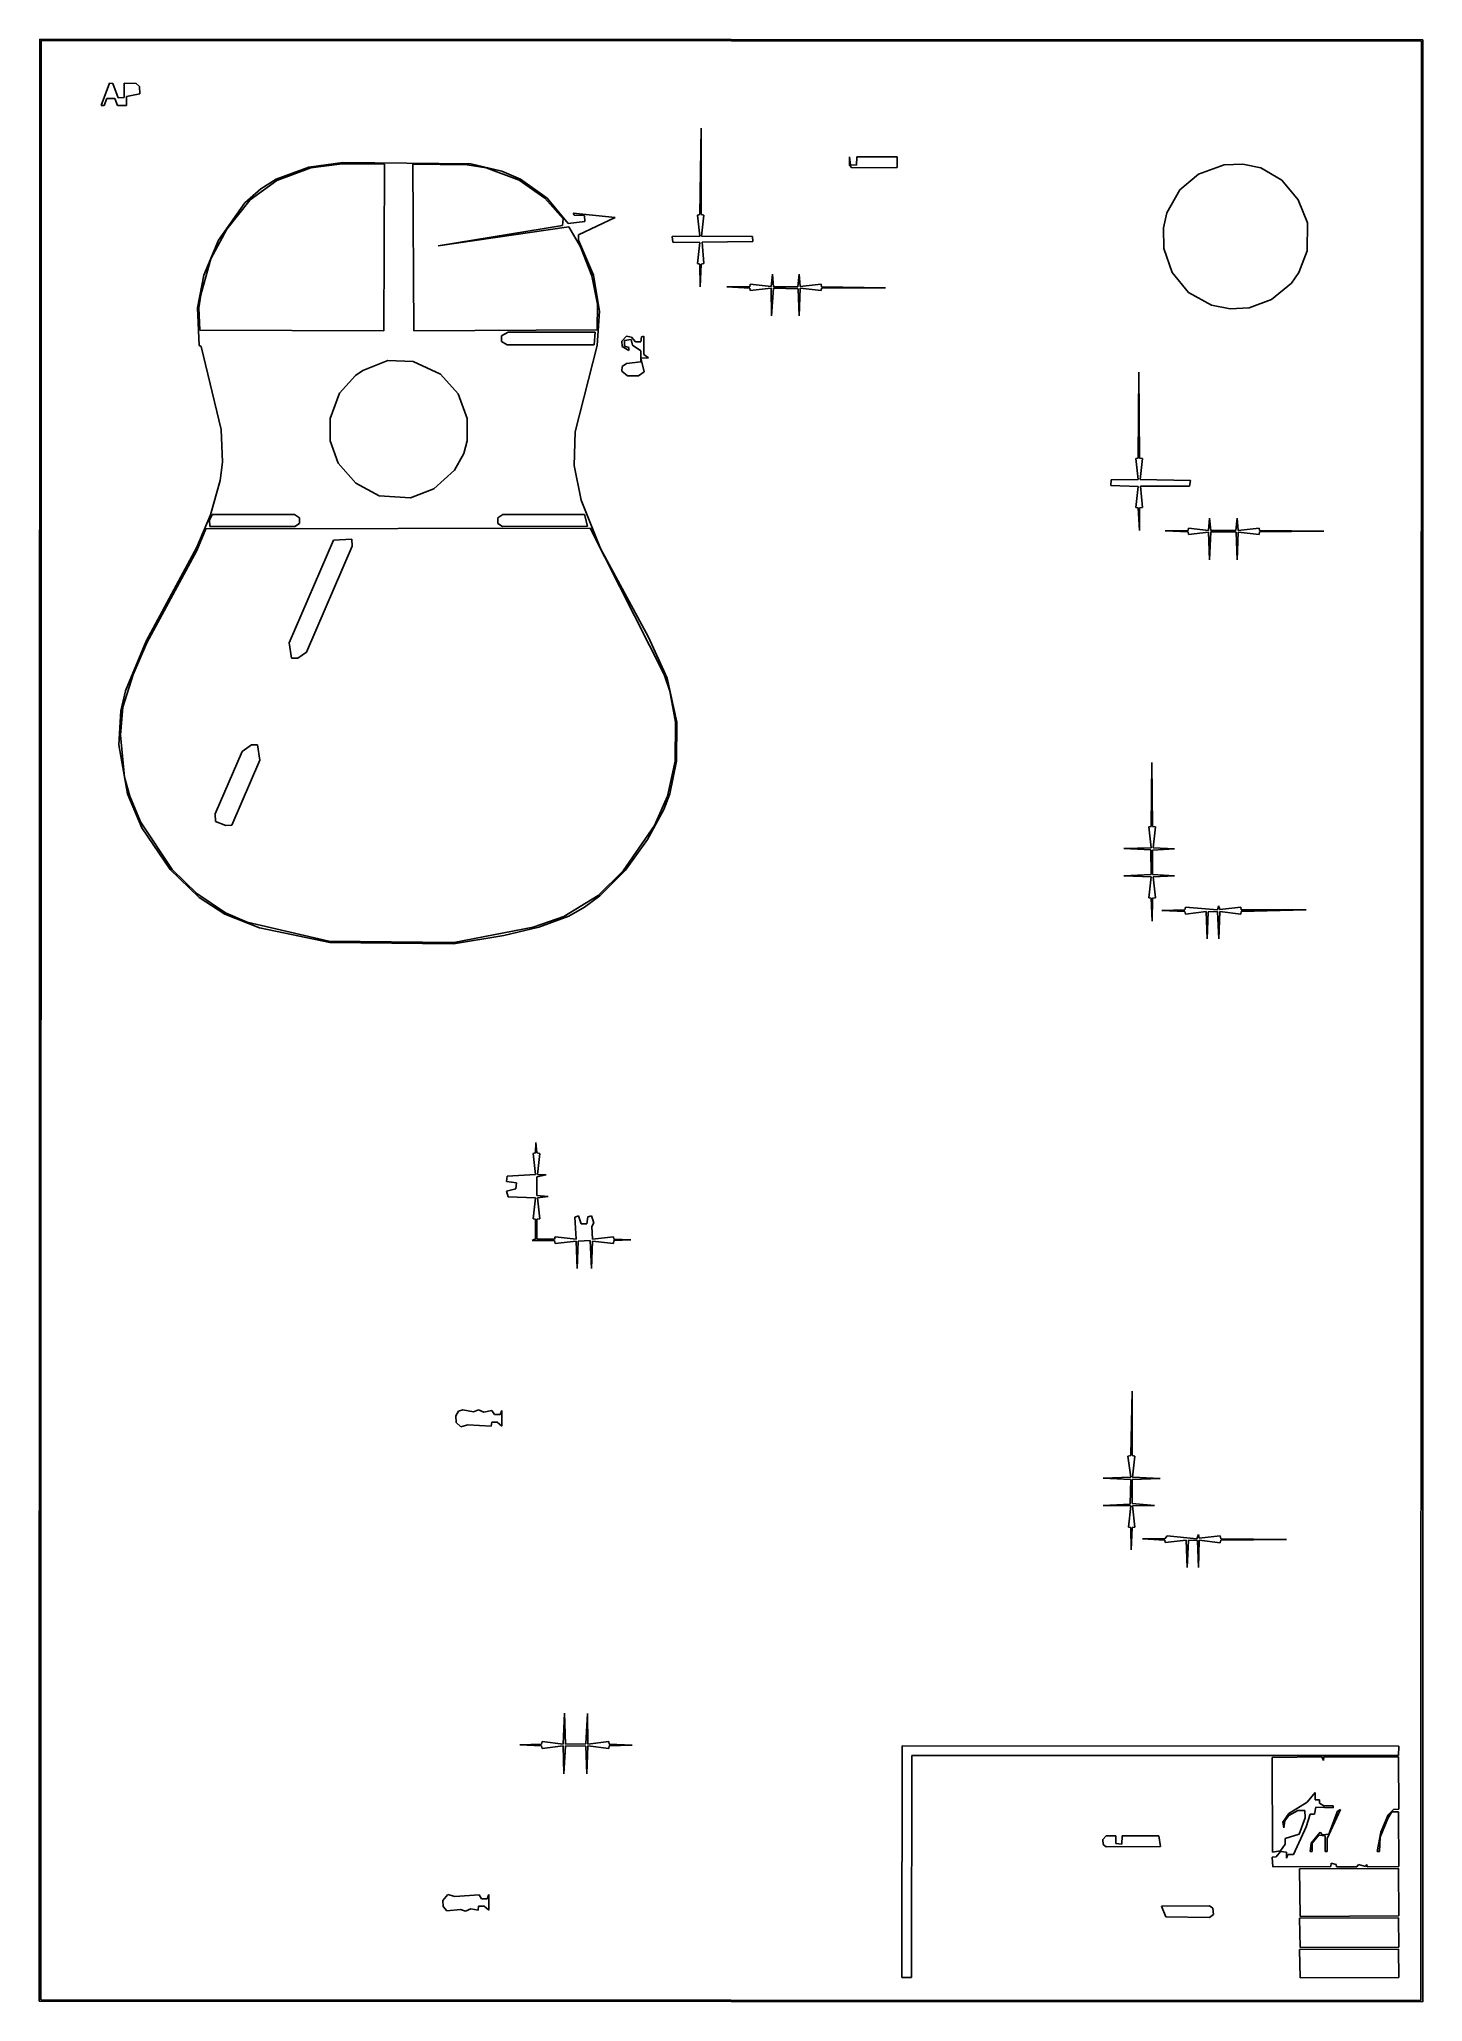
# Model space of a CAD drawing. Extents: x 14 to 202, y 6 to 273.
import ezdxf

# ---------------------------------------------------------------- set-up
doc = ezdxf.new("R2010")
doc.units = 0

msp = doc.modelspace()

# ---------------------------------------------------------------- linework, layer by layer
at = {"layer": 'BRIDGE_ROUTE'}
for p, q in [((131.13, 9.46), (131.19, 41.02)), ((131.19, 41.02), (198.82, 40.96)), ((198.82, 40.96), (198.76, 39.69)), ((132.52, 39.69), (132.46, 9.46)), ((198.76, 39.69), (132.52, 39.69)), ((132.46, 9.46), (131.13, 9.46))]:
    msp.add_line(p, q, dxfattribs=at)
at = {"layer": 'CONTROL_CAVITY'}
for p, q in [((55.05, 256.6), (50.42, 255.97)), ((72.45, 256.41), (55.05, 256.6)), ((45.97, 254.32), (43.88, 252.98)), ((50.42, 255.97), (45.97, 254.32)), ((76.71, 255.4), (72.45, 256.41)), ((79.25, 254.32), (76.71, 255.4)), ((82.87, 251.71), (79.25, 254.32)), ((43.88, 252.98), (41.72, 251.08)), ((85.72, 248.29), (82.87, 251.71)), ((41.72, 251.08), (38.1, 246)), ((88.01, 248.54), (85.72, 248.29)), ((92.14, 249.11), (86.42, 249.68)), ((86.42, 249.68), (86.55, 249.43)), ((86.55, 249.43), (87.95, 249.36)), ((87.12, 246.76), (92.14, 249.11)), ((87.95, 249.36), (88.01, 248.54)), ((38.1, 246), (36.13, 241.24)), ((87.12, 246), (87.12, 246.76)), ((89.15, 241.24), (87.12, 246)), ((36.13, 241.24), (35.24, 236.79)), ((89.98, 236.35), (89.15, 241.24)), ((35.24, 236.79), (35.5, 231.65)), ((89.66, 231.65), (89.98, 236.35)), ((35.5, 231.65), (35.75, 231.52)), ((35.75, 231.52), (38.48, 220.22)), ((86.68, 219.9), (89.66, 231.65)), ((38.48, 220.22), (38.67, 215.77)), ((86.55, 215.33), (86.68, 219.9)), ((38.67, 215.77), (38.35, 213.3)), ((87.5, 210.63), (86.55, 215.33)), ((38.35, 213.3), (37.02, 208.6)), ((37.02, 208.6), (35.18, 204.22)), ((90.11, 204.03), (87.5, 210.63)), ((35.18, 204.22), (28.26, 191.39)), ((96.65, 191.96), (90.11, 204.03)), ((28.26, 191.39), (25.46, 184.66)), ((99.19, 186.37), (96.65, 191.96)), ((25.46, 184.66), (24.83, 181.93)), ((100.52, 180.4), (99.19, 186.37)), ((24.83, 181.93), (24.57, 177.29)), ((100.46, 175.07), (100.52, 180.4)), ((24.57, 177.29), (25.72, 170.62)), ((99.57, 170.62), (100.46, 175.07)), ((25.72, 170.62), (27.69, 165.99)), ((96.52, 164.4), (98.74, 168.47)), ((98.74, 168.47), (99.57, 170.62)), ((27.69, 165.99), (31.56, 160.34)), ((93.54, 160.21), (96.52, 164.4)), ((31.56, 160.34), (35.5, 156.53)), ((90.04, 156.72), (93.54, 160.21)), ((35.5, 156.53), (38.99, 154.24)), ((85.79, 153.99), (87.95, 155.19)), ((87.95, 155.19), (90.04, 156.72)), ((38.99, 154.24), (43.69, 152.4)), ((43.69, 152.4), (53.28, 150.37)), ((76.96, 151.32), (81.72, 152.46)), ((81.72, 152.46), (85.79, 153.99)), ((53.28, 150.37), (70.1, 150.18)), ((70.1, 150.18), (76.96, 151.32))]:
    msp.add_line(p, q, dxfattribs=at)
at = {"layer": 'JACK_ROUTE'}
for p, q in [((42.42, 251.52), (46.04, 254.13)), ((46.04, 254.13), (50.67, 255.84)), ((50.67, 255.84), (54.93, 256.41)), ((54.93, 256.41), (60.71, 256.35)), ((60.71, 256.35), (60.64, 233.68)), ((64.58, 256.35), (71.95, 256.29)), ((64.71, 233.68), (64.58, 256.35)), ((71.95, 256.29), (74.55, 255.84)), ((74.55, 255.84), (79.06, 254.19)), ((79.06, 254.19), (82.55, 251.71)), ((39.24, 247.52), (42.42, 251.52)), ((82.55, 251.71), (85.03, 248.92)), ((85.03, 248.92), (84.96, 248.03)), ((37.08, 243.46), (39.24, 247.52)), ((84.96, 248.03), (68.01, 245.24)), ((68.01, 245.24), (85.79, 247.84)), ((85.79, 247.84), (87.38, 245.11)), ((35.69, 238.57), (37.08, 243.46)), ((87.38, 245.11), (88.96, 241.17)), ((88.96, 241.17), (89.73, 237.3)), ((35.43, 236.79), (35.69, 238.57)), ((35.56, 233.74), (35.43, 236.79)), ((89.73, 237.3), (89.66, 233.81)), ((60.64, 233.68), (35.56, 233.74)), ((89.66, 233.81), (64.71, 233.68))]:
    msp.add_line(p, q, dxfattribs=at)
at = {"layer": 'NECK_POCKET'}
for p, q in [((35.18, 203.77), (36.39, 206.69)), ((36.39, 206.69), (88.71, 206.82)), ((88.71, 206.82), (98.81, 186.88)), ((28.38, 191.2), (35.18, 203.77)), ((26.48, 186.88), (28.38, 191.2)), ((25.08, 182.44), (26.48, 186.88)), ((98.81, 186.88), (99.57, 184.59)), ((99.57, 184.59), (100.33, 180.4)), ((24.76, 178.63), (25.08, 182.44)), ((100.33, 180.4), (100.27, 175.07)), ((25.34, 172.91), (24.76, 178.63)), ((100.27, 175.07), (99.25, 170.31)), ((26.03, 170.31), (25.34, 172.91)), ((27.5, 166.81), (26.03, 170.31)), ((99.25, 170.31), (97.47, 166.31)), ((31.81, 160.34), (27.5, 166.81)), ((97.47, 166.31), (93.22, 160.15)), ((35.18, 157.04), (31.81, 160.34)), ((93.22, 160.15), (89.79, 156.78)), ((39.05, 154.43), (35.18, 157.04)), ((89.79, 156.78), (85.15, 153.92)), ((42.04, 153.16), (39.05, 154.43)), ((53.15, 150.56), (42.04, 153.16)), ((80.96, 152.46), (70.17, 150.37)), ((85.15, 153.92), (80.96, 152.46)), ((70.17, 150.37), (53.15, 150.56))]:
    msp.add_line(p, q, dxfattribs=at)
at = {"layer": 'PICKGUARD'}
for p, q in [((13.78, 273.37), (13.72, 6.22)), ((202.06, 273.3), (13.78, 273.37)), ((13.91, 6.41), (13.97, 273.18)), ((13.97, 273.18), (201.87, 273.11)), ((201.87, 273.11), (201.8, 6.35)), ((202.06, 6.16), (202.06, 273.3)), ((13.72, 6.22), (202.06, 6.16)), ((201.8, 6.35), (13.91, 6.41))]:
    msp.add_line(p, q, dxfattribs=at)
at = {"layer": 'SMALL_FEATURE'}
for p, q in [((23.3, 267.4), (22.16, 264.35)), ((23.75, 267.33), (23.3, 267.4)), ((24.45, 265.37), (23.75, 267.33)), ((26.92, 267.33), (25.27, 267.4)), ((25.27, 267.4), (25.27, 265.43)), ((27.37, 266.95), (26.92, 267.33)), ((22.54, 264.35), (22.92, 265.3)), ((22.92, 265.3), (24, 265.3)), ((24, 265.3), (24.38, 264.35)), ((25.27, 265.43), (24.45, 265.37)), ((25.59, 265.56), (27.43, 265.94)), ((25.59, 264.35), (25.59, 265.56)), ((27.43, 265.94), (27.37, 266.95)), ((22.16, 264.35), (22.54, 264.35)), ((24.38, 264.35), (25.59, 264.35)), ((103.82, 261.24), (103.63, 249.49)), ((103.82, 249.49), (103.82, 261.24)), ((124.14, 256.29), (124.02, 257.37)), ((124.02, 257.37), (124.02, 256.22)), ((125.03, 257.37), (124.97, 256.22)), ((130.49, 257.37), (125.03, 257.37)), ((130.49, 255.9), (130.49, 257.37)), ((124.02, 256.22), (124.33, 255.84)), ((124.97, 256.22), (124.14, 256.29)), ((124.33, 255.84), (130.49, 255.9)), ((168.97, 252.86), (171.51, 255.02)), ((171.51, 255.02), (175.01, 256.29)), ((175.01, 256.29), (177.55, 256.35)), ((177.55, 256.35), (180.02, 255.84)), ((180.02, 255.84), (182.88, 254.19)), ((182.88, 254.19), (185.1, 251.52)), ((167.2, 249.75), (168.97, 252.86)), ((185.1, 251.52), (186.37, 248.35)), ((103.63, 249.49), (103.31, 249.43)), ((103.31, 249.43), (103.63, 246.57)), ((104.2, 249.43), (103.82, 249.49)), ((103.89, 246.57), (104.2, 249.43)), ((166.75, 247.71), (167.2, 249.75)), ((103.63, 246.57), (99.89, 246.51)), ((99.89, 246.51), (99.95, 245.74)), ((110.81, 246.51), (103.89, 246.57)), ((110.87, 245.81), (110.81, 246.51)), ((166.81, 244.86), (166.75, 247.71)), ((186.37, 248.35), (186.31, 244.54)), ((99.95, 245.74), (103.63, 245.68)), ((103.63, 245.68), (103.31, 242.82)), ((103.95, 245.74), (110.87, 245.81)), ((104.2, 242.82), (103.95, 245.74)), ((167.96, 241.62), (166.81, 244.86)), ((186.31, 244.54), (185.17, 241.62)), ((103.31, 242.82), (103.63, 242.76)), ((103.63, 242.76), (103.7, 239.65)), ((103.7, 239.65), (103.82, 242.76)), ((103.82, 242.76), (104.2, 242.82)), ((113.54, 241.36), (113.35, 239.71)), ((113.67, 239.65), (113.54, 241.36)), ((117.16, 241.36), (116.97, 239.65)), ((117.28, 239.71), (117.16, 241.36)), ((170.18, 238.89), (167.96, 241.62)), ((185.17, 241.62), (184.21, 240.16)), ((107.32, 239.65), (110.43, 239.46)), ((110.43, 239.65), (107.32, 239.65)), ((110.49, 240.03), (110.43, 239.65)), ((110.43, 239.46), (110.49, 239.14)), ((113.35, 239.71), (110.49, 240.03)), ((110.49, 239.14), (113.35, 239.46)), ((113.35, 239.46), (113.41, 235.71)), ((113.41, 235.71), (113.67, 239.46)), ((116.97, 239.65), (113.67, 239.65)), ((113.67, 239.46), (117.03, 239.4)), ((117.03, 239.4), (117.16, 235.71)), ((117.16, 235.71), (117.28, 239.46)), ((120.14, 240.03), (117.28, 239.71)), ((117.28, 239.46), (120.14, 239.14)), ((120.21, 239.65), (120.14, 240.03)), ((120.14, 239.14), (120.21, 239.46)), ((128.9, 239.52), (120.21, 239.65)), ((120.21, 239.46), (128.9, 239.52)), ((173.29, 237.17), (170.18, 238.89)), ((181.48, 237.93), (178.43, 236.79)), ((184.21, 240.16), (181.48, 237.93)), ((175.83, 236.66), (173.29, 237.17)), ((178.43, 236.79), (175.83, 236.66)), ((76.64, 232.98), (77.53, 233.49)), ((76.64, 232.22), (76.64, 232.98)), ((77.53, 233.49), (89.41, 233.49)), ((89.41, 233.49), (89.28, 231.77)), ((93.66, 232.92), (93.03, 232.28)), ((93.41, 232.35), (94.3, 232.47)), ((94.36, 232.79), (93.66, 232.92)), ((94.3, 232.47), (94.49, 231.71)), ((94.87, 232.16), (94.36, 232.79)), ((95.69, 232.85), (95.63, 232.16)), ((96.01, 232.92), (95.69, 232.85)), ((96.01, 230.44), (96.01, 232.92)), ((77.41, 231.77), (76.64, 232.22)), ((89.28, 231.77), (77.41, 231.77)), ((93.03, 232.28), (93.09, 231.52)), ((93.09, 231.52), (93.98, 231.01)), ((93.41, 231.58), (93.41, 232.35)), ((93.98, 231.39), (93.41, 231.58)), ((93.98, 231.01), (93.98, 231.39)), ((94.49, 231.71), (95.63, 230.95)), ((95.63, 232.16), (94.87, 232.16)), ((95.63, 230.95), (95.63, 229.43)), ((95.63, 229.93), (96.65, 230)), ((96.08, 228.09), (95.63, 229.93)), ((96.65, 230), (96.01, 230.44)), ((54.61, 225.17), (56.77, 227.58)), ((56.77, 227.58), (57.78, 228.28)), ((57.78, 228.28), (61.15, 229.62)), ((61.15, 229.62), (64.64, 229.49)), ((64.64, 229.49), (68.33, 227.77)), ((68.33, 227.77), (70.74, 225.11)), ((93.09, 228.79), (93.03, 228.16)), ((93.03, 228.16), (93.79, 227.52)), ((93.66, 229.24), (93.09, 228.79)), ((95.63, 229.43), (93.66, 229.24)), ((93.79, 227.52), (95.31, 227.52)), ((95.31, 227.52), (96.08, 228.09)), ((163.39, 228.03), (163.32, 216.34)), ((163.51, 216.34), (163.39, 228.03)), ((53.34, 221.74), (54.61, 225.17)), ((70.74, 225.11), (71.95, 221.74)), ((53.34, 218.69), (53.34, 221.74)), ((71.95, 221.74), (71.95, 218.69)), ((54.42, 215.65), (53.34, 218.69)), ((71.5, 216.98), (70.23, 214.69)), ((71.95, 218.69), (71.5, 216.98)), ((56.83, 212.92), (54.42, 215.65)), ((70.23, 214.69), (67.44, 212.15)), ((163.32, 216.34), (163, 216.28)), ((163, 216.28), (163.32, 213.42)), ((163.89, 216.28), (163.51, 216.34)), ((163.58, 213.42), (163.89, 216.28)), ((60.01, 211.2), (56.83, 212.92)), ((64.26, 210.95), (60.01, 211.2)), ((67.44, 212.15), (64.26, 210.95)), ((159.64, 213.36), (159.58, 212.6)), ((159.58, 212.6), (163.32, 212.47)), ((163.32, 213.42), (159.64, 213.36)), ((163.32, 212.47), (163, 209.61)), ((170.43, 213.3), (163.58, 213.42)), ((163.89, 209.61), (163.64, 212.53)), ((163.64, 212.53), (170.31, 212.53)), ((170.31, 212.53), (170.43, 213.3)), ((36.89, 207.9), (37.27, 208.66)), ((37.27, 208.66), (48.45, 208.66)), ((48.45, 208.66), (49.15, 208.22)), ((76.14, 208.22), (76.83, 208.66)), ((76.83, 208.66), (87.95, 208.66)), ((87.95, 208.66), (88.33, 207.07)), ((163, 209.61), (163.32, 209.55)), ((163.32, 209.55), (163.51, 206.5)), ((163.51, 209.55), (163.89, 209.61)), ((163.51, 206.5), (163.51, 209.55)), ((36.96, 207.01), (36.89, 207.9)), ((48.51, 207.01), (36.96, 207.01)), ((49.15, 207.45), (48.51, 207.01)), ((49.15, 208.22), (49.15, 207.45)), ((76.14, 207.45), (76.14, 208.22)), ((76.77, 207.01), (76.14, 207.45)), ((88.33, 207.07), (76.77, 207.01)), ((170.12, 206.5), (167.01, 206.44)), ((167.01, 206.44), (170.12, 206.31)), ((170.18, 206.82), (170.12, 206.5)), ((170.12, 206.31), (170.18, 205.93)), ((172.91, 206.5), (170.18, 206.82)), ((170.18, 205.93), (172.91, 206.25)), ((173.04, 208.15), (172.91, 206.5)), ((172.91, 206.25), (173.04, 202.5)), ((173.23, 206.5), (173.04, 208.15)), ((173.04, 202.5), (173.23, 206.31)), ((176.59, 206.5), (173.23, 206.5)), ((173.23, 206.31), (176.66, 206.25)), ((176.78, 208.15), (176.59, 206.5)), ((176.66, 206.25), (176.78, 202.5)), ((176.91, 206.5), (176.78, 208.15)), ((176.78, 202.5), (176.91, 206.25)), ((179.77, 206.82), (176.91, 206.5)), ((176.91, 206.25), (179.77, 205.93)), ((179.83, 206.5), (179.77, 206.82)), ((179.77, 205.93), (179.83, 206.31)), ((188.6, 206.38), (179.83, 206.5)), ((179.83, 206.31), (188.6, 206.38)), ((47.75, 191.2), (53.78, 205.17)), ((56.32, 204.34), (50.1, 189.93)), ((53.78, 205.17), (56.26, 205.3)), ((56.26, 205.3), (56.32, 204.34)), ((48.07, 189.1), (47.75, 191.2)), ((50.1, 189.93), (48.9, 189.1)), ((48.9, 189.1), (48.07, 189.1)), ((37.66, 167.89), (41.34, 176.4)), ((41.34, 176.4), (42.61, 177.29)), ((42.61, 177.29), (43.43, 177.29)), ((43.43, 177.29), (43.75, 175.2)), ((43.75, 175.2), (39.94, 166.37)), ((165.16, 174.88), (165.1, 166.18)), ((165.29, 166.18), (165.16, 174.88)), ((37.72, 166.88), (37.66, 167.89)), ((39.12, 166.31), (37.72, 166.88)), ((39.94, 166.37), (39.12, 166.31)), ((165.1, 166.18), (164.78, 166.12)), ((164.78, 166.12), (165.1, 163.26)), ((165.67, 166.12), (165.29, 166.18)), ((165.35, 163.26), (165.67, 166.12)), ((165.1, 163.26), (161.35, 163.2)), ((161.35, 163.2), (165.04, 163)), ((165.04, 163), (165.1, 159.64)), ((165.29, 162.94), (168.27, 163.13)), ((168.27, 163.13), (165.35, 163.26)), ((165.29, 159.64), (165.29, 162.94)), ((165.1, 159.64), (161.35, 159.45)), ((161.35, 159.45), (165.1, 159.32)), ((165.1, 159.32), (164.78, 156.46)), ((168.27, 159.45), (165.29, 159.64)), ((165.35, 159.32), (168.27, 159.45)), ((165.67, 156.46), (165.35, 159.32)), ((164.78, 156.46), (165.1, 156.4)), ((165.1, 156.4), (165.23, 153.29)), ((165.23, 153.29), (165.29, 156.4)), ((165.29, 156.4), (165.67, 156.46)), ((169.74, 155.19), (169.67, 154.81)), ((174.12, 154.81), (169.74, 155.19)), ((174.24, 155.38), (174.12, 154.81)), ((174.43, 154.88), (174.24, 155.38)), ((177.29, 155.19), (174.43, 154.88)), ((177.36, 154.81), (177.29, 155.19)), ((169.67, 154.81), (166.56, 154.75)), ((166.56, 154.75), (169.67, 154.62)), ((169.67, 154.62), (169.74, 154.24)), ((169.74, 154.24), (172.59, 154.62)), ((172.59, 154.62), (172.72, 150.88)), ((172.72, 150.88), (172.85, 154.56)), ((172.85, 154.56), (174.12, 154.62)), ((174.12, 154.62), (174.31, 150.88)), ((174.31, 150.88), (174.43, 154.62)), ((174.43, 154.62), (177.29, 154.24)), ((177.29, 154.24), (177.36, 154.62)), ((177.36, 154.62), (186.18, 154.81)), ((186.18, 154.81), (177.36, 154.81)), ((81.34, 123.13), (81.28, 121.73)), ((81.47, 121.73), (81.34, 123.13)), ((81.28, 121.73), (80.96, 121.67)), ((80.96, 121.67), (81.28, 118.81)), ((81.85, 121.67), (81.47, 121.73)), ((81.53, 118.81), (81.85, 121.67)), ((77.41, 118.55), (77.34, 117.86)), ((77.34, 117.86), (78.68, 117.67)), ((81.28, 118.81), (77.41, 118.55)), ((78.68, 117.67), (78.61, 116.84)), ((81.47, 118.49), (82.74, 118.75)), ((81.47, 115.95), (81.47, 118.49)), ((82.74, 118.75), (81.53, 118.81)), ((78.61, 116.84), (77.34, 116.52)), ((77.34, 116.52), (77.53, 115.76)), ((77.53, 115.76), (81.28, 115.63)), ((81.28, 115.63), (80.96, 112.78)), ((82.99, 115.82), (81.47, 115.95)), ((81.53, 115.63), (82.99, 115.82)), ((81.85, 112.78), (81.53, 115.63)), ((80.96, 112.78), (81.28, 112.71)), ((81.28, 112.71), (81.28, 110.05)), ((81.47, 112.71), (81.85, 112.78)), ((81.47, 110.05), (81.47, 112.71)), ((87.12, 113.16), (86.61, 112.97)), ((86.61, 112.97), (86.8, 109.98)), ((87.5, 112.08), (87.12, 113.16)), ((88.39, 113.03), (88.26, 112.08)), ((88.9, 113.16), (88.39, 113.03)), ((89.22, 112.2), (88.9, 113.16)), ((81.28, 110.05), (80.84, 109.79)), ((80.84, 109.79), (83.88, 109.79)), ((83.88, 109.98), (81.47, 110.05)), ((83.95, 110.3), (83.88, 109.98)), ((83.88, 109.79), (83.95, 109.41)), ((86.8, 109.98), (83.95, 110.3)), ((83.95, 109.41), (86.8, 109.73)), ((86.8, 109.73), (86.93, 105.98)), ((86.93, 105.98), (87.06, 109.73)), ((87.06, 109.73), (88.71, 109.79)), ((88.26, 112.08), (87.5, 112.08)), ((88.71, 109.79), (88.9, 105.98)), ((88.9, 105.98), (89.03, 109.73)), ((88.96, 111.7), (89.22, 112.2)), ((89.03, 109.98), (88.96, 111.7)), ((91.88, 110.3), (89.03, 109.98)), ((89.03, 109.73), (91.88, 109.41)), ((91.95, 109.98), (91.88, 110.3)), ((91.88, 109.41), (91.95, 109.79)), ((94.23, 109.92), (91.95, 109.98)), ((91.95, 109.79), (94.23, 109.92)), ((162.5, 89.28), (162.31, 80.52)), ((162.5, 80.52), (162.5, 89.28)), ((70.8, 86.55), (70.42, 85.92)), ((70.42, 85.92), (70.49, 85.03)), ((71.37, 86.74), (70.8, 86.55)), ((72.83, 86.49), (71.37, 86.74)), ((73.53, 86.74), (72.83, 86.49)), ((74.23, 86.42), (73.53, 86.74)), ((75.31, 86.68), (74.23, 86.42)), ((75.69, 86.11), (75.31, 86.68)), ((76.45, 86.11), (75.69, 86.11)), ((76.71, 86.68), (76.45, 86.11)), ((76.71, 84.52), (76.71, 86.68)), ((70.49, 85.03), (71.12, 84.46)), ((71.12, 84.46), (72.07, 84.71)), ((72.07, 84.71), (75.25, 84.52)), ((75.25, 84.52), (75.31, 85.09)), ((75.31, 85.09), (76.07, 85.09)), ((76.07, 85.09), (76.71, 84.52)), ((162.31, 80.52), (161.93, 80.45)), ((161.93, 80.45), (162.31, 77.6)), ((162.88, 80.45), (162.5, 80.52)), ((162.56, 77.6), (162.88, 80.45)), ((162.31, 77.6), (158.56, 77.47)), ((166.31, 77.41), (162.56, 77.6)), ((158.56, 77.47), (162.31, 77.28)), ((162.31, 77.28), (162.24, 73.91)), ((162.5, 77.28), (166.31, 77.41)), ((162.5, 73.98), (162.5, 77.28)), ((162.24, 73.91), (158.56, 73.72)), ((158.56, 73.72), (162.31, 73.66)), ((162.31, 73.66), (161.99, 70.8)), ((165.54, 73.72), (162.5, 73.98)), ((162.56, 73.66), (165.54, 73.72)), ((162.88, 70.8), (162.56, 73.66)), ((161.99, 70.8), (162.31, 70.74)), ((162.31, 70.74), (162.37, 67.69)), ((162.37, 67.69), (162.5, 70.74)), ((162.5, 70.74), (162.88, 70.8)), ((167.26, 69.6), (166.94, 69.21)), ((171.32, 69.21), (167.26, 69.6)), ((171.51, 69.79), (171.32, 69.21)), ((171.64, 69.28), (171.51, 69.79)), ((174.5, 69.6), (171.64, 69.28)), ((174.56, 69.21), (174.5, 69.6)), ((163.89, 69.21), (166.94, 69.02)), ((166.94, 69.21), (163.89, 69.21)), ((166.94, 69.02), (167.01, 68.71)), ((167.01, 68.71), (169.86, 69.02)), ((169.86, 69.02), (169.99, 65.28)), ((169.99, 65.28), (170.18, 69.02)), ((170.18, 69.02), (171.39, 68.96)), ((171.39, 68.96), (171.51, 65.28)), ((171.51, 65.28), (171.64, 69.02)), ((171.64, 69.02), (174.5, 68.64)), ((174.5, 68.64), (174.56, 69.02)), ((183.51, 69.09), (174.56, 69.21)), ((174.56, 69.02), (183.51, 69.09)), ((85.22, 45.47), (85.03, 41.21)), ((85.34, 41.21), (85.22, 45.47)), ((88.33, 45.4), (88.14, 41.28)), ((88.39, 41.21), (88.33, 45.4)), ((82.11, 41.21), (79.12, 41.15)), ((79.12, 41.15), (82.11, 41.02)), ((82.17, 41.59), (82.11, 41.21)), ((82.11, 41.02), (82.17, 40.64)), ((85.03, 41.21), (82.17, 41.59)), ((82.17, 40.64), (85.03, 41.02)), ((85.03, 41.02), (85.15, 37.21)), ((85.15, 37.21), (85.34, 41.02)), ((88.14, 41.28), (85.34, 41.21)), ((85.34, 41.02), (88.14, 40.96)), ((88.14, 40.96), (88.26, 37.21)), ((88.26, 37.21), (88.39, 41.02)), ((91.25, 41.59), (88.39, 41.21)), ((88.39, 41.02), (91.25, 40.64)), ((91.31, 41.21), (91.25, 41.59)), ((91.25, 40.64), (91.31, 41.02)), ((94.42, 41.08), (91.31, 41.21)), ((91.31, 41.02), (94.42, 41.08)), ((181.55, 39.43), (188.34, 39.5)), ((181.61, 26.54), (181.55, 39.43)), ((188.34, 39.5), (188.53, 38.99)), ((188.53, 38.99), (188.6, 39.5)), ((188.6, 39.5), (198.76, 39.5)), ((198.76, 39.5), (198.82, 32.38)), ((186.31, 33.34), (183.83, 31.81)), ((183.83, 31.5), (185.04, 32.19)), ((185.04, 32.19), (185.99, 32.19)), ((185.99, 32.19), (186.05, 31.18)), ((187.39, 34.67), (186.31, 33.34)), ((187.32, 31.69), (187.52, 32.64)), ((187.39, 33.65), (187.39, 34.67)), ((188.02, 33.65), (187.39, 33.65)), ((187.52, 32.64), (189.87, 32.58)), ((188.02, 33.21), (188.02, 33.65)), ((188.6, 32.83), (188.02, 33.21)), ((189.87, 32.83), (188.6, 32.83)), ((189.04, 28.38), (190.88, 32.32)), ((190.44, 32.13), (189.29, 28.96)), ((189.87, 32.58), (189.87, 32.83)), ((190.88, 32.32), (190.44, 32.13)), ((198.06, 32.32), (197.36, 31.62)), ((198.82, 32.38), (198.06, 32.32)), ((183.83, 31.81), (183.01, 30.61)), ((183.01, 30.61), (183.13, 29.84)), ((183.13, 29.84), (183.26, 30.8)), ((183.26, 30.8), (183.83, 31.5)), ((184.47, 26.23), (186.18, 29.97)), ((186.05, 31.18), (185.23, 28.96)), ((186.18, 29.97), (186.75, 31.69)), ((186.75, 31.69), (187.32, 31.69)), ((196.28, 28.58), (197.29, 31.11)), ((197.36, 31.62), (196.34, 29.27)), ((197.29, 31.11), (197.87, 32)), ((197.87, 32), (198.76, 32)), ((198.76, 32), (198.82, 24.57)), ((158.94, 28.77), (158.5, 28.26)), ((158.5, 28.26), (158.56, 27.56)), ((158.56, 27.56), (158.94, 27.24)), ((160.27, 28.77), (158.94, 28.77)), ((158.94, 27.24), (166.37, 27.31)), ((160.27, 27.69), (160.27, 28.77)), ((161.1, 27.62), (160.27, 27.69)), ((161.16, 28.77), (161.1, 27.62)), ((166.12, 28.77), (161.16, 28.77)), ((166.37, 27.31), (166.12, 28.77)), ((182.69, 26.73), (181.61, 26.54)), ((183.32, 27.62), (182.69, 26.73)), ((185.23, 28.96), (183.32, 28.38)), ((183.32, 28.38), (183.32, 27.62)), ((186.88, 27.75), (186.75, 26.61)), ((188.09, 29.27), (186.88, 27.75)), ((187.01, 27.75), (187.9, 28.83)), ((187.01, 26.61), (187.01, 27.75)), ((187.9, 28.83), (188.79, 28.77)), ((188.4, 28.89), (188.09, 29.27)), ((189.29, 28.96), (188.4, 28.89)), ((188.79, 28.77), (188.79, 26.61)), ((189.04, 26.61), (189.04, 28.38)), ((196.34, 29.27), (195.83, 26.61)), ((196.15, 26.61), (196.28, 28.58)), ((181.55, 25.84), (182.12, 25.91)), ((181.67, 24.51), (181.55, 25.84)), ((189.55, 24.57), (181.67, 24.51)), ((182.12, 25.91), (182.69, 26.61)), ((182.69, 26.61), (183.51, 26.54)), ((183.51, 26.54), (183.51, 25.72)), ((183.51, 25.72), (183.71, 26.23)), ((183.71, 26.23), (184.47, 26.23)), ((185.29, 24.26), (198.76, 24.32)), ((185.36, 17.78), (185.29, 24.26)), ((186.75, 26.61), (187.01, 26.61)), ((188.79, 26.61), (189.04, 26.61)), ((189.61, 25.02), (189.55, 24.57)), ((190.25, 24.83), (189.61, 25.02)), ((190.31, 24.51), (190.25, 24.83)), ((193.1, 24.51), (190.31, 24.51)), ((193.29, 24.83), (193.1, 24.51)), ((194.25, 24.57), (193.29, 24.83)), ((194.44, 24.83), (194.25, 24.57)), ((194.5, 24.51), (194.44, 24.83)), ((198.82, 24.57), (194.5, 24.51)), ((195.83, 26.61), (196.15, 26.61)), ((198.76, 24.32), (198.82, 17.84)), ((69.34, 20.76), (68.64, 19.94)), ((68.64, 19.94), (68.71, 19.11)), ((68.71, 19.11), (69.21, 18.54)), ((69.21, 18.54), (71.06, 18.73)), ((70.29, 20.51), (69.34, 20.76)), ((73.6, 20.7), (70.29, 20.51)), ((71.06, 18.73), (71.75, 18.48)), ((71.75, 18.48), (72.45, 18.8)), ((72.45, 18.8), (73.47, 18.61)), ((73.47, 18.61), (73.53, 19.18)), ((73.53, 19.18), (74.29, 19.18)), ((73.91, 20.19), (73.6, 20.7)), ((74.68, 20.19), (73.91, 20.19)), ((74.29, 19.18), (74.93, 18.61)), ((74.93, 20.76), (74.68, 20.19)), ((74.93, 18.61), (74.93, 20.76)), ((173.04, 19.24), (166.5, 19.18)), ((166.5, 19.18), (167.07, 17.72)), ((173.48, 18.92), (173.04, 19.24)), ((173.55, 18.03), (173.48, 18.92)), ((167.07, 17.72), (173.04, 17.65)), ((173.04, 17.65), (173.55, 18.03)), ((185.29, 17.53), (198.76, 17.59)), ((185.36, 13.53), (185.29, 17.53)), ((198.82, 17.84), (185.36, 17.78)), ((198.76, 17.59), (198.82, 13.59)), ((198.82, 13.59), (185.36, 13.53)), ((185.29, 13.27), (198.76, 13.34)), ((185.36, 9.4), (185.29, 13.27)), ((198.76, 13.34), (198.82, 9.46)), ((198.82, 9.46), (185.36, 9.4))]:
    msp.add_line(p, q, dxfattribs=at)

doc.saveas('drawing.dxf')
